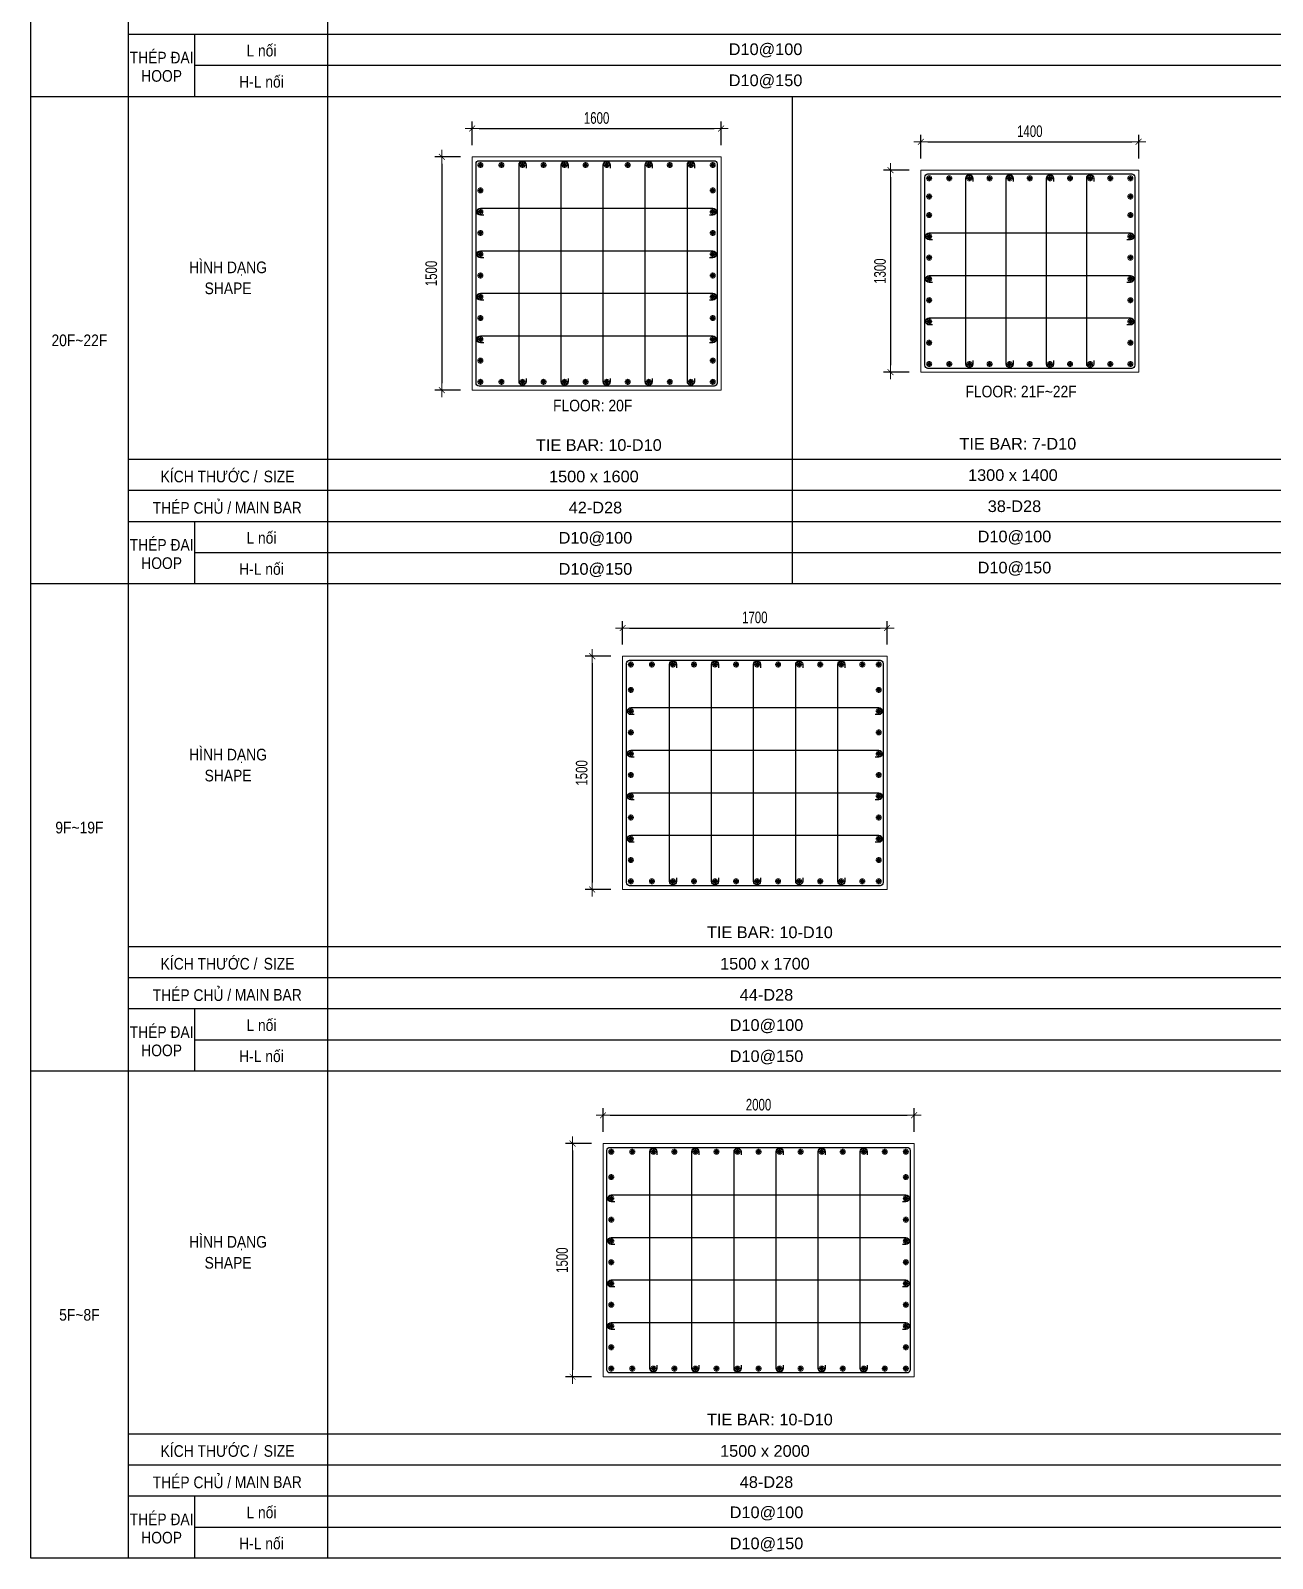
# Model space of a CAD drawing. Header units: millimetres. Extents: x 415878 to 795945, y 85573 to 378758.
# Drawn here: x 585982 to 593966, y 146759 to 156583 of the extents above; entities that cross this region are included whole.
import ezdxf
from ezdxf.enums import TextEntityAlignment as Align

# ---------------------------------------------------------------- set-up
doc = ezdxf.new("R2010")
doc.units = ezdxf.units.MM
doc.layers.get('Defpoints').update_dxf_attribs({"color": 151, "lineweight": 9})
doc.layers.add('2', color=2, linetype='Continuous')
doc.layers.add('TIT1', color=3, linetype='Continuous')
for name, color, linetype, lineweight in [('NDC_S_CONTINUOUS', 3, 'Continuous', 20), ('NDC_S_DIM', 1, 'Continuous', 15), ('NDC_S_REBAR', 4, 'Continuous', 35), ('NDC_S_VN TEXT', 7, 'Continuous', 20)]:
    doc.layers.add(name, color=color, linetype=linetype, lineweight=lineweight)
doc.styles.add('NDC_ARIAL', font='arial.ttf', dxfattribs={"width": 0.85})
doc.styles.add('NDC_DIM', font='', dxfattribs={"width": 0.75})
doc.styles.get('NDC_DIM').set_extended_font_data('Dotum')
doc.dimstyles.new('NDC_dim_30', dxfattribs={"dimscale": 30, "dimtxt": 2.5, "dimasz": 1.5, "dimexe": 1.5, "dimexo": 2.5, "dimgap": 1, "dimtad": 1, "dimdec": 0, "dimzin": 0, "dimdsep": 46, "dimtxsty": 'NDC_DIM', "dimblk": 'DIMMARK', "dimcen": 0.09, "dimdle": 1.2, "dimclrd": 1, "dimclre": 1, "dimclrt": 3, "dimadec": 0, "dimazin": 0, "dimtfac": 1, "dimtdec": 0, "dimtix": 1, "dimtofl": 0, "dimtmove": 0, "dimatfit": 3, "dimfxl": 8, "dimfxlon": 1, "dimtolj": 1, "dimtzin": 0, "dimarcsym": 0})

# ---------------------------------------------------------------- blocks, each defined once
blk = doc.blocks.new('DIMMARK')
at = {"layer": 'NDC_S_DIM', "color": 1}
blk.add_line((-1.5, 0), (1, 0), dxfattribs=at)
at = {"layer": 'NDC_S_DIM', "color": 2, "const_width": 0.1}
blk.add_lwpolyline([(-0.42, -0.42), (0.42, 0.42)], dxfattribs=at)
blk = doc.blocks.new('*D1183')
at = {"layer": 'Defpoints', "color": 0, "ltscale": 40, "transparency": 16777216}
for p in [(591662.5, 149608.6), (589662.5, 149427), (591662.5, 149427)]:
    blk.add_point(p, dxfattribs=at)
at = {"layer": 'NDC_S_DIM', "color": 1, "lineweight": -2, "ltscale": 40, "transparency": 16777216}
for p, q in [((589662.5, 149502), (589662.5, 149653.6)), ((591662.5, 149502), (591662.5, 149653.6)), ((589707.5, 149608.6), (591617.5, 149608.6))]:
    blk.add_line(p, q, dxfattribs=at)
at = {"layer": 'NDC_S_DIM', "color": 1, "lineweight": -2, "ltscale": 40, "transparency": 16777216, "xscale": 45, "yscale": 45, "zscale": 45, "rotation": 180}
blk.add_blockref('DIMMARK', (589662.5, 149608.6), dxfattribs=at)
at = {"layer": 'NDC_S_DIM', "color": 1, "lineweight": -2, "ltscale": 40, "transparency": 16777216, "xscale": 45, "yscale": 45, "zscale": 45}
blk.add_blockref('DIMMARK', (591662.5, 149608.6), dxfattribs=at)
at = {"layer": 'NDC_S_DIM', "color": 3, "ltscale": 40, "transparency": 16777216, "insert": (590662.5, 149676.2), "char_height": 75, "attachment_point": 5, "style": 'NDC_DIM'}
blk.add_mtext('\\A1;2000', dxfattribs=at)
blk = doc.blocks.new('*D1184')
at = {"layer": 'Defpoints', "color": 0, "ltscale": 40, "transparency": 16777216}
for p in [(589662.5, 149427), (589467.2, 147927), (589662.5, 147927)]:
    blk.add_point(p, dxfattribs=at)
at = {"layer": 'NDC_S_DIM', "color": 1, "lineweight": -2, "ltscale": 40, "transparency": 16777216}
for p, q in [((589587.5, 149427), (589422.2, 149427)), ((589467.2, 149382), (589467.2, 147972)), ((589587.5, 147927), (589422.2, 147927))]:
    blk.add_line(p, q, dxfattribs=at)
at = {"layer": 'NDC_S_DIM', "color": 1, "lineweight": -2, "ltscale": 40, "transparency": 16777216, "xscale": 45, "yscale": 45, "zscale": 45}
for p, rotation in [((589467.2, 149427), 90), ((589467.2, 147927), 270)]:
    blk.add_blockref('DIMMARK', p, dxfattribs=dict(at, rotation=rotation))
at = {"layer": 'NDC_S_DIM', "color": 3, "ltscale": 40, "transparency": 16777216, "insert": (589399.6, 148677), "char_height": 75, "attachment_point": 5, "rotation": 90, "style": 'NDC_DIM'}
blk.add_mtext('\\A1;1500', dxfattribs=at)
blk = doc.blocks.new('kata_block_THEP')
at = {"layer": 'NDC_S_REBAR', "color": 0}
for p, q in [((-0.5, 0), (0.5, 0)), ((-0.35, 0.35), (0.35, -0.35)), ((0.35, 0.35), (-0.35, -0.35)), ((0, 0.5), (0, -0.5))]:
    blk.add_line(p, q, dxfattribs=at)
at = {"layer": 'NDC_S_REBAR', "color": 0, "const_width": 0.0833}
blk.add_lwpolyline([(-0.5, 0, 1), (0.5, 0, 1), (-0.5, 0, 1)], format="xyb", dxfattribs=at)
blk = doc.blocks.new('*D1185')
at = {"layer": 'Defpoints', "color": 0, "ltscale": 40, "transparency": 16777216}
for p in [(591488.4, 152741.3), (589788.4, 152559.7), (591488.4, 152559.7)]:
    blk.add_point(p, dxfattribs=at)
at = {"layer": 'NDC_S_DIM', "color": 1, "lineweight": -2, "ltscale": 40, "transparency": 16777216}
for p, q in [((589788.4, 152634.7), (589788.4, 152786.3)), ((591488.4, 152634.7), (591488.4, 152786.3)), ((589833.4, 152741.3), (591443.4, 152741.3))]:
    blk.add_line(p, q, dxfattribs=at)
at = {"layer": 'NDC_S_DIM', "color": 1, "lineweight": -2, "ltscale": 40, "transparency": 16777216, "xscale": 45, "yscale": 45, "zscale": 45, "rotation": 180}
blk.add_blockref('DIMMARK', (589788.4, 152741.3), dxfattribs=at)
at = {"layer": 'NDC_S_DIM', "color": 1, "lineweight": -2, "ltscale": 40, "transparency": 16777216, "xscale": 45, "yscale": 45, "zscale": 45}
blk.add_blockref('DIMMARK', (591488.4, 152741.3), dxfattribs=at)
at = {"layer": 'NDC_S_DIM', "color": 3, "ltscale": 40, "transparency": 16777216, "insert": (590638.4, 152808.9), "char_height": 75, "attachment_point": 5, "style": 'NDC_DIM'}
blk.add_mtext('\\A1;1700', dxfattribs=at)
blk = doc.blocks.new('*D1186')
at = {"layer": 'Defpoints', "color": 0, "ltscale": 40, "transparency": 16777216}
for p in [(589788.4, 152559.7), (589593.1, 151059.7), (589788.4, 151059.7)]:
    blk.add_point(p, dxfattribs=at)
at = {"layer": 'NDC_S_DIM', "color": 1, "lineweight": -2, "ltscale": 40, "transparency": 16777216}
for p, q in [((589713.4, 152559.7), (589548.1, 152559.7)), ((589593.1, 152514.7), (589593.1, 151104.7)), ((589713.4, 151059.7), (589548.1, 151059.7))]:
    blk.add_line(p, q, dxfattribs=at)
at = {"layer": 'NDC_S_DIM', "color": 1, "lineweight": -2, "ltscale": 40, "transparency": 16777216, "xscale": 45, "yscale": 45, "zscale": 45}
for p, rotation in [((589593.1, 152559.7), 90), ((589593.1, 151059.7), 270)]:
    blk.add_blockref('DIMMARK', p, dxfattribs=dict(at, rotation=rotation))
at = {"layer": 'NDC_S_DIM', "color": 3, "ltscale": 40, "transparency": 16777216, "insert": (589525.5, 151809.7), "char_height": 75, "attachment_point": 5, "rotation": 90, "style": 'NDC_DIM'}
blk.add_mtext('\\A1;1500', dxfattribs=at)
blk = doc.blocks.new('*D1187')
at = {"layer": 'Defpoints', "color": 0, "ltscale": 40, "transparency": 16777216}
for p in [(590421.3, 155952.6), (588821.3, 155771), (590421.3, 155771)]:
    blk.add_point(p, dxfattribs=at)
at = {"layer": 'NDC_S_DIM', "color": 1, "lineweight": -2, "ltscale": 40, "transparency": 16777216}
for p, q in [((588821.3, 155846), (588821.3, 155997.6)), ((590421.3, 155846), (590421.3, 155997.6)), ((588866.3, 155952.6), (590376.3, 155952.6))]:
    blk.add_line(p, q, dxfattribs=at)
at = {"layer": 'NDC_S_DIM', "color": 1, "lineweight": -2, "ltscale": 40, "transparency": 16777216, "xscale": 45, "yscale": 45, "zscale": 45, "rotation": 180}
blk.add_blockref('DIMMARK', (588821.3, 155952.6), dxfattribs=at)
at = {"layer": 'NDC_S_DIM', "color": 1, "lineweight": -2, "ltscale": 40, "transparency": 16777216, "xscale": 45, "yscale": 45, "zscale": 45}
blk.add_blockref('DIMMARK', (590421.3, 155952.6), dxfattribs=at)
at = {"layer": 'NDC_S_DIM', "color": 3, "ltscale": 40, "transparency": 16777216, "insert": (589621.3, 156020.1), "char_height": 75, "attachment_point": 5, "style": 'NDC_DIM'}
blk.add_mtext('\\A1;1600', dxfattribs=at)
blk = doc.blocks.new('*D1188')
at = {"layer": 'Defpoints', "color": 0, "ltscale": 40, "transparency": 16777216}
for p in [(588821.3, 155771), (588626, 154271), (588821.3, 154271)]:
    blk.add_point(p, dxfattribs=at)
at = {"layer": 'NDC_S_DIM', "color": 1, "lineweight": -2, "ltscale": 40, "transparency": 16777216}
for p, q in [((588746.3, 155771), (588581, 155771)), ((588626, 155726), (588626, 154316)), ((588746.3, 154271), (588581, 154271))]:
    blk.add_line(p, q, dxfattribs=at)
at = {"layer": 'NDC_S_DIM', "color": 1, "lineweight": -2, "ltscale": 40, "transparency": 16777216, "xscale": 45, "yscale": 45, "zscale": 45}
for p, rotation in [((588626, 155771), 90), ((588626, 154271), 270)]:
    blk.add_blockref('DIMMARK', p, dxfattribs=dict(at, rotation=rotation))
at = {"layer": 'NDC_S_DIM', "color": 3, "ltscale": 40, "transparency": 16777216, "insert": (588558.4, 155021), "char_height": 75, "attachment_point": 5, "rotation": 90, "style": 'NDC_DIM'}
blk.add_mtext('\\A1;1500', dxfattribs=at)
blk = doc.blocks.new('*D1177')
at = {"layer": 'Defpoints', "color": 0, "ltscale": 40, "transparency": 16777216}
for p in [(593106.4, 155867.3), (591706.4, 155685.7), (593106.4, 155685.7)]:
    blk.add_point(p, dxfattribs=at)
at = {"layer": 'NDC_S_DIM', "color": 1, "lineweight": -2, "ltscale": 40, "transparency": 16777216}
for p, q in [((591706.4, 155760.7), (591706.4, 155912.3)), ((593106.4, 155760.7), (593106.4, 155912.3)), ((591751.4, 155867.3), (593061.4, 155867.3))]:
    blk.add_line(p, q, dxfattribs=at)
at = {"layer": 'NDC_S_DIM', "color": 1, "lineweight": -2, "ltscale": 40, "transparency": 16777216, "xscale": 45, "yscale": 45, "zscale": 45, "rotation": 180}
blk.add_blockref('DIMMARK', (591706.4, 155867.3), dxfattribs=at)
at = {"layer": 'NDC_S_DIM', "color": 1, "lineweight": -2, "ltscale": 40, "transparency": 16777216, "xscale": 45, "yscale": 45, "zscale": 45}
blk.add_blockref('DIMMARK', (593106.4, 155867.3), dxfattribs=at)
at = {"layer": 'NDC_S_DIM', "color": 3, "ltscale": 40, "transparency": 16777216, "insert": (592406.4, 155934.9), "char_height": 75, "attachment_point": 5, "style": 'NDC_DIM'}
blk.add_mtext('\\A1;1400', dxfattribs=at)
blk = doc.blocks.new('*D1178')
at = {"layer": 'Defpoints', "color": 0, "ltscale": 40, "transparency": 16777216}
for p in [(591706.4, 155685.7), (591511, 154385.7), (591706.4, 154385.7)]:
    blk.add_point(p, dxfattribs=at)
at = {"layer": 'NDC_S_DIM', "color": 1, "lineweight": -2, "ltscale": 40, "transparency": 16777216}
for p, q in [((591631.4, 155685.7), (591466, 155685.7)), ((591511, 155640.7), (591511, 154430.7)), ((591631.4, 154385.7), (591466, 154385.7))]:
    blk.add_line(p, q, dxfattribs=at)
at = {"layer": 'NDC_S_DIM', "color": 1, "lineweight": -2, "ltscale": 40, "transparency": 16777216, "xscale": 45, "yscale": 45, "zscale": 45}
for p, rotation in [((591511, 155685.7), 90), ((591511, 154385.7), 270)]:
    blk.add_blockref('DIMMARK', p, dxfattribs=dict(at, rotation=rotation))
at = {"layer": 'NDC_S_DIM', "color": 3, "ltscale": 40, "transparency": 16777216, "insert": (591443.5, 155035.7), "char_height": 75, "attachment_point": 5, "rotation": 90, "style": 'NDC_DIM'}
blk.add_mtext('\\A1;1300', dxfattribs=at)

msp = doc.modelspace()

# ---------------------------------------------------------------- linework, layer by layer
at = {"layer": '2', "lineweight": -2, "ltscale": 1000}
for points in [[(590396.3, 155726), (590396.3, 154316, -0.414214), (590376.3, 154296), (588866.3, 154296, -0.414214), (588846.3, 154316), (588846.3, 155726, -0.414214), (588866.3, 155746), (590376.3, 155746, -0.414214)], [(593081.4, 155640.7), (593081.4, 154430.7, -0.414214), (593061.4, 154410.7), (591751.4, 154410.7, -0.414214), (591731.4, 154430.7), (591731.4, 155640.7, -0.414214), (591751.4, 155660.7), (593061.4, 155660.7, -0.414214)], [(591463.4, 152514.7), (591463.4, 151104.7, -0.414214), (591443.4, 151084.7), (589833.4, 151084.7, -0.414214), (589813.4, 151104.7), (589813.4, 152514.7, -0.414214), (589833.4, 152534.7), (591443.4, 152534.7, -0.414214)], [(591637.5, 149382), (591637.5, 147972, -0.414214), (591617.5, 147952), (589707.5, 147952, -0.414214), (589687.5, 147972), (589687.5, 149382, -0.414214), (589707.5, 149402), (591617.5, 149402, -0.414214)]]:
    msp.add_lwpolyline(points, format="xyb", close=True, dxfattribs=at)
at = {"layer": '2'}
for points in [[(589167.4, 154346.1), (589167.4, 154324, -1), (589122.4, 154324), (589122.4, 155719.5, -1), (589167.4, 155719.5), (589167.4, 155697.3)], [(589438, 154346.1), (589438, 154324, -1), (589392.9, 154324), (589392.9, 155719.5, -1), (589438, 155719.5), (589438, 155697.3)], [(589708.5, 154346.1), (589708.5, 154324, -1), (589663.5, 154324), (589663.5, 155719.5, -1), (589708.5, 155719.5), (589708.5, 155697.3)], [(589979.1, 154346.1), (589979.1, 154324, -1), (589934.1, 154324), (589934.1, 155719.5, -1), (589979.1, 155719.5), (589979.1, 155697.3)], [(590249.7, 154346.1), (590249.7, 154324, -1), (590204.7, 154324), (590204.7, 155719.5, -1), (590249.7, 155719.5), (590249.7, 155697.3)], [(592040.7, 154460.9), (592040.7, 154438.7, -1), (591995.7, 154438.7), (591995.7, 155634.2, -1), (592040.7, 155634.2), (592040.7, 155612.1)], [(592299.5, 154460.9), (592299.5, 154438.7, -1), (592254.5, 154438.7), (592254.5, 155634.2, -1), (592299.5, 155634.2), (592299.5, 155612.1)], [(592558.3, 154460.9), (592558.3, 154438.7, -1), (592513.3, 154438.7), (592513.3, 155634.2, -1), (592558.3, 155634.2), (592558.3, 155612.1)], [(592817.1, 154460.9), (592817.1, 154438.7, -1), (592772.1, 154438.7), (592772.1, 155634.2, -1), (592817.1, 155634.2), (592817.1, 155612.1)], [(588896.5, 155395.5), (588874.3, 155395.5, -1), (588874.3, 155440.5), (590368.3, 155440.5, -1), (590368.3, 155395.5), (590346.2, 155395.5)], [(591781.5, 155236.7), (591759.4, 155236.7, -1), (591759.4, 155281.8), (593053.4, 155281.8, -1), (593053.4, 155236.7), (593031.2, 155236.7)], [(588896.5, 155122), (588874.3, 155122, -1), (588874.3, 155167), (590368.3, 155167, -1), (590368.3, 155122), (590346.2, 155122)], [(591781.5, 154963.2), (591759.4, 154963.2, -1), (591759.4, 155008.3), (593053.4, 155008.3, -1), (593053.4, 154963.2), (593031.2, 154963.2)], [(588896.5, 154848.5), (588874.3, 154848.5, -1), (588874.3, 154893.5), (590368.3, 154893.5, -1), (590368.3, 154848.5), (590346.2, 154848.5)], [(591781.5, 154689.7), (591759.4, 154689.7, -1), (591759.4, 154734.8), (593053.4, 154734.8, -1), (593053.4, 154689.7), (593031.2, 154689.7)], [(588896.5, 154575), (588874.3, 154575, -1), (588874.3, 154620), (590368.3, 154620, -1), (590368.3, 154575), (590346.2, 154575)], [(590134.5, 151134.9), (590134.5, 151112.7, -1), (590089.5, 151112.7), (590089.5, 152508.2, -1), (590134.5, 152508.2), (590134.5, 152486.1)], [(590405.1, 151134.9), (590405.1, 151112.7, -1), (590360.1, 151112.7), (590360.1, 152508.2, -1), (590405.1, 152508.2), (590405.1, 152486.1)], [(590675.7, 151134.9), (590675.7, 151112.7, -1), (590630.6, 151112.7), (590630.6, 152508.2, -1), (590675.7, 152508.2), (590675.7, 152486.1)], [(590946.2, 151134.9), (590946.2, 151112.7, -1), (590901.2, 151112.7), (590901.2, 152508.2, -1), (590946.2, 152508.2), (590946.2, 152486.1)], [(591216.8, 151134.9), (591216.8, 151112.7, -1), (591171.8, 151112.7), (591171.8, 152508.2, -1), (591216.8, 152508.2), (591216.8, 152486.1)], [(589863.6, 152184.2), (589841.4, 152184.2, -1), (589841.4, 152229.2), (591435.4, 152229.2, -1), (591435.4, 152184.2), (591413.3, 152184.2)], [(589863.6, 151910.7), (589841.4, 151910.7, -1), (589841.4, 151955.7), (591435.4, 151955.7, -1), (591435.4, 151910.7), (591413.3, 151910.7)], [(589863.6, 151637.2), (589841.4, 151637.2, -1), (589841.4, 151682.2), (591435.4, 151682.2, -1), (591435.4, 151637.2), (591413.3, 151637.2)], [(589863.6, 151363.7), (589841.4, 151363.7, -1), (589841.4, 151408.7), (591435.4, 151408.7, -1), (591435.4, 151363.7), (591413.3, 151363.7)], [(590008.6, 148002.2), (590008.6, 147980, -1), (589963.6, 147980), (589963.6, 149375.5, -1), (590008.6, 149375.5), (590008.6, 149353.4)], [(590279.2, 148002.2), (590279.2, 147980, -1), (590234.2, 147980), (590234.2, 149375.5, -1), (590279.2, 149375.5), (590279.2, 149353.4)], [(590549.8, 148002.2), (590549.8, 147980, -1), (590504.7, 147980), (590504.7, 149375.5, -1), (590549.8, 149375.5), (590549.8, 149353.4)], [(590820.3, 148002.2), (590820.3, 147980, -1), (590775.3, 147980), (590775.3, 149375.5, -1), (590820.3, 149375.5), (590820.3, 149353.4)], [(591090.9, 148002.2), (591090.9, 147980, -1), (591045.9, 147980), (591045.9, 149375.5, -1), (591090.9, 149375.5), (591090.9, 149353.4)], [(591361.5, 148002.2), (591361.5, 147980, -1), (591316.4, 147980), (591316.4, 149375.5, -1), (591361.5, 149375.5), (591361.5, 149353.4)], [(589737.7, 149051.5), (589715.5, 149051.5, -1), (589715.5, 149096.5), (591609.5, 149096.5, -1), (591609.5, 149051.5), (591587.4, 149051.5)], [(589737.7, 148778), (589715.5, 148778, -1), (589715.5, 148823), (591609.5, 148823, -1), (591609.5, 148778), (591587.4, 148778)], [(589737.7, 148504.5), (589715.5, 148504.5, -1), (589715.5, 148549.5), (591609.5, 148549.5, -1), (591609.5, 148504.5), (591587.4, 148504.5)], [(589737.7, 148231), (589715.5, 148231, -1), (589715.5, 148276), (591609.5, 148276, -1), (591609.5, 148231), (591587.4, 148231)]]:
    msp.add_lwpolyline(points, format="xyb", dxfattribs=at)
at = {"layer": 'NDC_S_CONTINUOUS', "ltscale": 70}
for points in [[(590421.3, 155771), (590421.3, 154271), (588821.3, 154271), (588821.3, 155771), (590421.3, 155771)], [(593106.4, 155685.7), (593106.4, 154385.7), (591706.4, 154385.7), (591706.4, 155685.7), (593106.4, 155685.7)], [(591488.4, 152559.7), (591488.4, 151059.7), (589788.4, 151059.7), (589788.4, 152559.7), (591488.4, 152559.7)], [(591662.5, 149427), (591662.5, 147927), (589662.5, 147927), (589662.5, 149427), (591662.5, 149427)]]:
    msp.add_lwpolyline(points, dxfattribs=at)
at = {"layer": 'TIT1'}
for p, q in [((585982, 162662.7), (585982, 146762.7)), ((586609.9, 162662.7), (586609.9, 146762.7)), ((587893.8, 146762.7), (587893.8, 162662.7)), ((600502.2, 156157.3), (585982, 156157.3)), ((600502.2, 153024.6), (585982, 153024.6)), ((600502.2, 149891.9), (585982, 149891.9)), ((585982, 146762.7), (601950.9, 146762.7))]:
    msp.add_line(p, q, dxfattribs=at)
at = {"layer": 'TIT1', "color": 8}
for p, q in [((600502.2, 156557.3), (586609.9, 156557.3)), ((587039.1, 156157.3), (587039.1, 156557.3)), ((600502.2, 156357.3), (587039.1, 156357.3)), ((590881.6, 153024.6), (590881.6, 156157.3)), ((600502.2, 153824.6), (586609.9, 153824.6)), ((600502.2, 153624.6), (586609.9, 153624.6)), ((600502.2, 153424.6), (586609.9, 153424.6)), ((587039.1, 153024.6), (587039.1, 153424.6)), ((600502.2, 153224.6), (587039.1, 153224.6)), ((600502.2, 150691.9), (586609.9, 150691.9)), ((600502.2, 150491.9), (586609.9, 150491.9)), ((600502.2, 150291.9), (586609.9, 150291.9)), ((587039.1, 149891.9), (587039.1, 150291.9)), ((600502.2, 150091.9), (587039.1, 150091.9)), ((600502.2, 147559.2), (586609.9, 147559.2)), ((600502.2, 147359.2), (586609.9, 147359.2)), ((600502.2, 147159.2), (586609.9, 147159.2)), ((587039.1, 146759.2), (587039.1, 147159.2)), ((600502.2, 146959.2), (587039.1, 146959.2))]:
    msp.add_line(p, q, dxfattribs=at)

# ---------------------------------------------------------------- block references
at = {"layer": '2', "yscale": 36, "zscale": 36}
for p, xscale, rotation in [((588874.3, 155718), -36, 90), ((589009.6, 155718), -36, 90), ((589144.9, 155718), -36, 90), ((589280.2, 155718), -36, 90), ((589415.5, 155718), -36, 90), ((589550.7, 155718), -36, 90), ((589686, 155718), -36, 90), ((589821.3, 155718), -36, 90), ((589956.6, 155718), -36, 90), ((590091.9, 155718), -36, 90), ((590227.2, 155718), -36, 90), ((590368.3, 155718), 36, 270), ((591759.4, 155632.7), -36, 90), ((591888.8, 155632.7), -36, 90), ((592018.2, 155632.7), -36, 90), ((592147.6, 155632.7), -36, 90), ((592277, 155632.7), -36, 90), ((592406.4, 155632.7), -36, 90), ((592535.8, 155632.7), -36, 90), ((592665.2, 155632.7), -36, 90), ((592794.6, 155632.7), -36, 90), ((592924, 155632.7), -36, 90), ((593053.4, 155632.7), 36, 270), ((588874.3, 155554.7), -36, 90), ((590368.3, 155554.7), 36, 270), ((591759.4, 155515.6), -36, 90), ((593053.4, 155515.6), 36, 270), ((588874.3, 155418), -36, 90), ((590368.3, 155418), 36, 270), ((591759.4, 155396), -36, 90), ((593053.4, 155396), 36, 270), ((588874.3, 155281.2), -36, 90), ((590368.3, 155281.2), 36, 270), ((591759.4, 155259.2), -36, 90), ((593053.4, 155259.2), 36, 270), ((588874.3, 155144.5), -36, 90), ((590368.3, 155144.5), 36, 270), ((591759.4, 155122.5), -36, 90), ((593053.4, 155122.5), 36, 270), ((588874.3, 155007.7), -36, 90), ((590368.3, 155007.7), 36, 270), ((591759.4, 154985.7), -36, 90), ((593053.4, 154985.7), 36, 270), ((588874.3, 154871), -36, 90), ((590368.3, 154871), 36, 270), ((591759.4, 154849), -36, 90), ((593053.4, 154849), 36, 270), ((588874.3, 154734.2), -36, 90), ((590368.3, 154734.2), 36, 270), ((591759.4, 154712.2), -36, 90), ((593053.4, 154712.2), 36, 270), ((588874.3, 154597.5), -36, 90), ((590368.3, 154597.5), 36, 270), ((591759.4, 154575.5), -36, 90), ((593053.4, 154575.5), 36, 270), ((588874.3, 154460.7), -36, 90), ((590368.3, 154460.7), 36, 270), ((591759.4, 154438.7), 36, 90), ((591888.8, 154438.7), 36, 90), ((592018.2, 154438.7), 36, 90), ((592147.6, 154438.7), 36, 90), ((592277, 154438.7), 36, 90), ((592406.4, 154438.7), 36, 90), ((592535.8, 154438.7), 36, 90), ((592665.2, 154438.7), 36, 90), ((592794.6, 154438.7), 36, 90), ((592924, 154438.7), 36, 90), ((593053.4, 154438.7), -36, 270), ((588874.3, 154324), 36, 90), ((589009.6, 154324), 36, 90), ((589144.9, 154324), 36, 90), ((589280.2, 154324), 36, 90), ((589415.5, 154324), 36, 90), ((589550.7, 154324), 36, 90), ((589686, 154324), 36, 90), ((589821.3, 154324), 36, 90), ((589956.6, 154324), 36, 90), ((590091.9, 154324), 36, 90), ((590227.2, 154324), 36, 90), ((590368.3, 154324), -36, 270), ((589841.4, 152506.7), -36, 90), ((589976.7, 152506.7), -36, 90), ((590112, 152506.7), -36, 90), ((590247.3, 152506.7), -36, 90), ((590382.6, 152506.7), -36, 90), ((590517.9, 152506.7), -36, 90), ((590653.1, 152506.7), -36, 90), ((590788.4, 152506.7), -36, 90), ((590923.7, 152506.7), -36, 90), ((591059, 152506.7), -36, 90), ((591194.3, 152506.7), -36, 90), ((591329.6, 152506.7), -36, 90), ((591435.4, 152506.7), 36, 270), ((589841.4, 152343.5), -36, 90), ((591435.4, 152343.5), 36, 270), ((589841.4, 152206.7), -36, 90), ((591435.4, 152206.7), 36, 270), ((589841.4, 152070), -36, 90), ((591435.4, 152070), 36, 270), ((589841.4, 151933.2), -36, 90), ((591435.4, 151933.2), 36, 270), ((589841.4, 151796.5), -36, 90), ((591435.4, 151796.5), 36, 270), ((589841.4, 151659.7), -36, 90), ((591435.4, 151659.7), 36, 270), ((589841.4, 151523), -36, 90), ((591435.4, 151523), 36, 270), ((589841.4, 151386.2), -36, 90), ((591435.4, 151386.2), 36, 270), ((589841.4, 151249.5), -36, 90), ((591435.4, 151249.5), 36, 270), ((589841.4, 151112.7), 36, 90), ((589976.7, 151112.7), 36, 90), ((590112, 151112.7), 36, 90), ((590247.3, 151112.7), 36, 90), ((590382.6, 151112.7), 36, 90), ((590517.9, 151112.7), 36, 90), ((590653.1, 151112.7), 36, 90), ((590788.4, 151112.7), 36, 90), ((590923.7, 151112.7), 36, 90), ((591059, 151112.7), 36, 90), ((591194.3, 151112.7), 36, 90), ((591329.6, 151112.7), 36, 90), ((591435.4, 151112.7), -36, 270), ((589715.5, 149374), -36, 90), ((589850.8, 149374), -36, 90), ((589986.1, 149374), -36, 90), ((590121.4, 149374), -36, 90), ((590256.7, 149374), -36, 90), ((590392, 149374), -36, 90), ((590527.2, 149374), -36, 90), ((590662.5, 149374), -36, 90), ((590797.8, 149374), -36, 90), ((590933.1, 149374), -36, 90), ((591068.4, 149374), -36, 90), ((591203.7, 149374), -36, 90), ((591339, 149374), -36, 90), ((591474.2, 149374), -36, 90), ((591609.5, 149374), 36, 270), ((589715.5, 149210.8), -36, 90), ((591609.5, 149210.8), 36, 270), ((589715.5, 149074), -36, 90), ((591609.5, 149074), 36, 270), ((589715.5, 148937.3), -36, 90), ((591609.5, 148937.3), 36, 270), ((589715.5, 148800.5), -36, 90), ((591609.5, 148800.5), 36, 270), ((589715.5, 148663.8), -36, 90), ((591609.5, 148663.8), 36, 270), ((589715.5, 148527), -36, 90), ((591609.5, 148527), 36, 270), ((589715.5, 148390.3), -36, 90), ((591609.5, 148390.3), 36, 270), ((589715.5, 148253.5), -36, 90), ((591609.5, 148253.5), 36, 270), ((589715.5, 148116.8), -36, 90), ((591609.5, 148116.8), 36, 270), ((589715.5, 147980), 36, 90), ((589850.8, 147980), 36, 90), ((589986.1, 147980), 36, 90), ((590121.4, 147980), 36, 90), ((590256.7, 147980), 36, 90), ((590392, 147980), 36, 90), ((590527.2, 147980), 36, 90), ((590662.5, 147980), 36, 90), ((590797.8, 147980), 36, 90), ((590933.1, 147980), 36, 90), ((591068.4, 147980), 36, 90), ((591203.7, 147980), 36, 90), ((591339, 147980), 36, 90), ((591474.2, 147980), 36, 90), ((591609.5, 147980), -36, 270)]:
    msp.add_blockref('kata_block_THEP', p, dxfattribs=dict(at, xscale=xscale, rotation=rotation))

# ---------------------------------------------------------------- texts
at = {"layer": 'NDC_S_VN TEXT', "style": 'NDC_ARIAL', "width": 0.85}
for s, p in [('THÉP ĐAI', (586824.6, 156418.4)), ('HÌNH DẠNG', (587251.9, 155061.6)), ('KÍCH THƯỚC /', (587129.5, 153724.6)), ('THÉP CHỦ /', (587019.4, 153524.6)), ('THÉP ĐAI', (586824.6, 153285.7)), ('HÌNH DẠNG', (587251.9, 151928.9)), ('KÍCH THƯỚC /', (587129.5, 150591.9)), ('THÉP CHỦ /', (587019.4, 150391.9)), ('THÉP ĐAI', (586824.6, 150153)), ('HÌNH DẠNG', (587251.9, 148796.2)), ('KÍCH THƯỚC /', (587129.5, 147459.2)), ('THÉP CHỦ /', (587019.4, 147259.2)), ('THÉP ĐAI', (586824.6, 147020.3))]:
    msp.add_text(s, height=75, dxfattribs=at).set_placement(p, align=Align.MIDDLE)
at = {"layer": 'TIT1', "style": 'NDC_ARIAL', "width": 0.85}
for s, p in [('L nối', (587466.5, 156457.3)), ('HOOP', (586824.6, 156291.1)), ('H-L nối', (587466.5, 156257.3)), ('SHAPE', (587251.9, 154925.4)), ('20F~22F', (586295.9, 154591)), ('FLOOR: 21F~22F', (592350.3, 154261.8)), ('FLOOR: 20F', (589596, 154171.7)), ('SIZE', (587579.9, 153715.8)), ('MAIN BAR', (587510.3, 153515.8)), ('L nối', (587466.5, 153324.6)), ('HOOP', (586824.6, 153158.4)), ('H-L nối', (587466.5, 153124.6)), ('SHAPE', (587251.9, 151792.7)), ('9F~19F', (586295.9, 151458.3)), ('SIZE', (587579.9, 150583.1)), ('MAIN BAR', (587510.3, 150383)), ('L nối', (587466.5, 150191.9)), ('HOOP', (586824.6, 150025.7)), ('H-L nối', (587466.5, 149991.9)), ('SHAPE', (587251.9, 148660)), ('5F~8F', (586295.9, 148325.5)), ('SIZE', (587579.9, 147450.4)), ('MAIN BAR', (587510.3, 147250.3)), ('L nối', (587466.5, 147059.2)), ('HOOP', (586824.6, 146893)), ('H-L nối', (587466.5, 146859.2))]:
    msp.add_text(s, height=75, dxfattribs=at).set_placement(p, align=Align.MIDDLE)
at = {"layer": 'TIT1', "style": 'NDC_ARIAL'}
for s, p in [('D10@100', (590707.7, 156457.1)), ('D10@150', (590707.7, 156257.1)), ('TIE BAR: 10-D10', (589635.5, 153917.7)), ('TIE BAR: 7-D10', (592329.6, 153926.3)), ('1500 x 1600', (589603.7, 153715.7)), ('1300 x 1400', (592297.7, 153724.4)), ('42-D28', (589613.8, 153515.7)), ('38-D28', (592307.8, 153524.4)), ('D10@100', (589613.8, 153315.7)), ('D10@100', (592307.8, 153324.4)), ('D10@150', (589613.8, 153115.7)), ('D10@150', (592307.8, 153124.4)), ('TIE BAR: 10-D10', (590735.3, 150785)), ('1500 x 1700', (590703.5, 150583)), ('44-D28', (590713.6, 150383)), ('D10@100', (590713.6, 150183)), ('D10@150', (590713.6, 149983)), ('TIE BAR: 10-D10', (590735.3, 147652.3)), ('1500 x 2000', (590703.5, 147450.3)), ('48-D28', (590713.6, 147250.3)), ('D10@100', (590713.6, 147050.3)), ('D10@150', (590713.6, 146850.3))]:
    msp.add_text(s, height=75, dxfattribs=at).set_placement(p, align=Align.MIDDLE)

# ---------------------------------------------------------------- dimensions: what is measured, and where the dimension line sits
at = {"layer": 'NDC_S_DIM', "ltscale": 40}
for base, p1, p2, picture, middle in [((590421.3, 155952.6), (588821.3, 155771), (590421.3, 155771), '*D1187', (589621.3, 156020.1)), ((593106.4, 155867.3), (591706.4, 155685.7), (593106.4, 155685.7), '*D1177', (592406.4, 155934.9)), ((591488.4, 152741.3), (589788.4, 152559.7), (591488.4, 152559.7), '*D1185', (590638.4, 152808.9)), ((591662.5, 149608.6), (589662.5, 149427), (591662.5, 149427), '*D1183', (590662.5, 149676.2))]:
    dim = msp.add_linear_dim(base=base, p1=p1, p2=p2, dimstyle='NDC_dim_30', dxfattribs=at)
    dim.commit()
    dim.dimension.update_dxf_attribs({"geometry": picture, "text_midpoint": middle})
for base, p1, p2, picture, middle in [((588626, 154271), (588821.3, 155771), (588821.3, 154271), '*D1188', (588558.4, 155021)), ((591511, 154385.7), (591706.4, 155685.7), (591706.4, 154385.7), '*D1178', (591443.5, 155035.7)), ((589593.1, 151059.7), (589788.4, 152559.7), (589788.4, 151059.7), '*D1186', (589525.5, 151809.7)), ((589467.2, 147927), (589662.5, 149427), (589662.5, 147927), '*D1184', (589399.6, 148677))]:
    dim = msp.add_linear_dim(base=base, p1=p1, p2=p2, angle=90, dimstyle='NDC_dim_30', dxfattribs=at)
    dim.commit()
    dim.dimension.update_dxf_attribs({"geometry": picture, "text_midpoint": middle})

doc.saveas('drawing.dxf')
